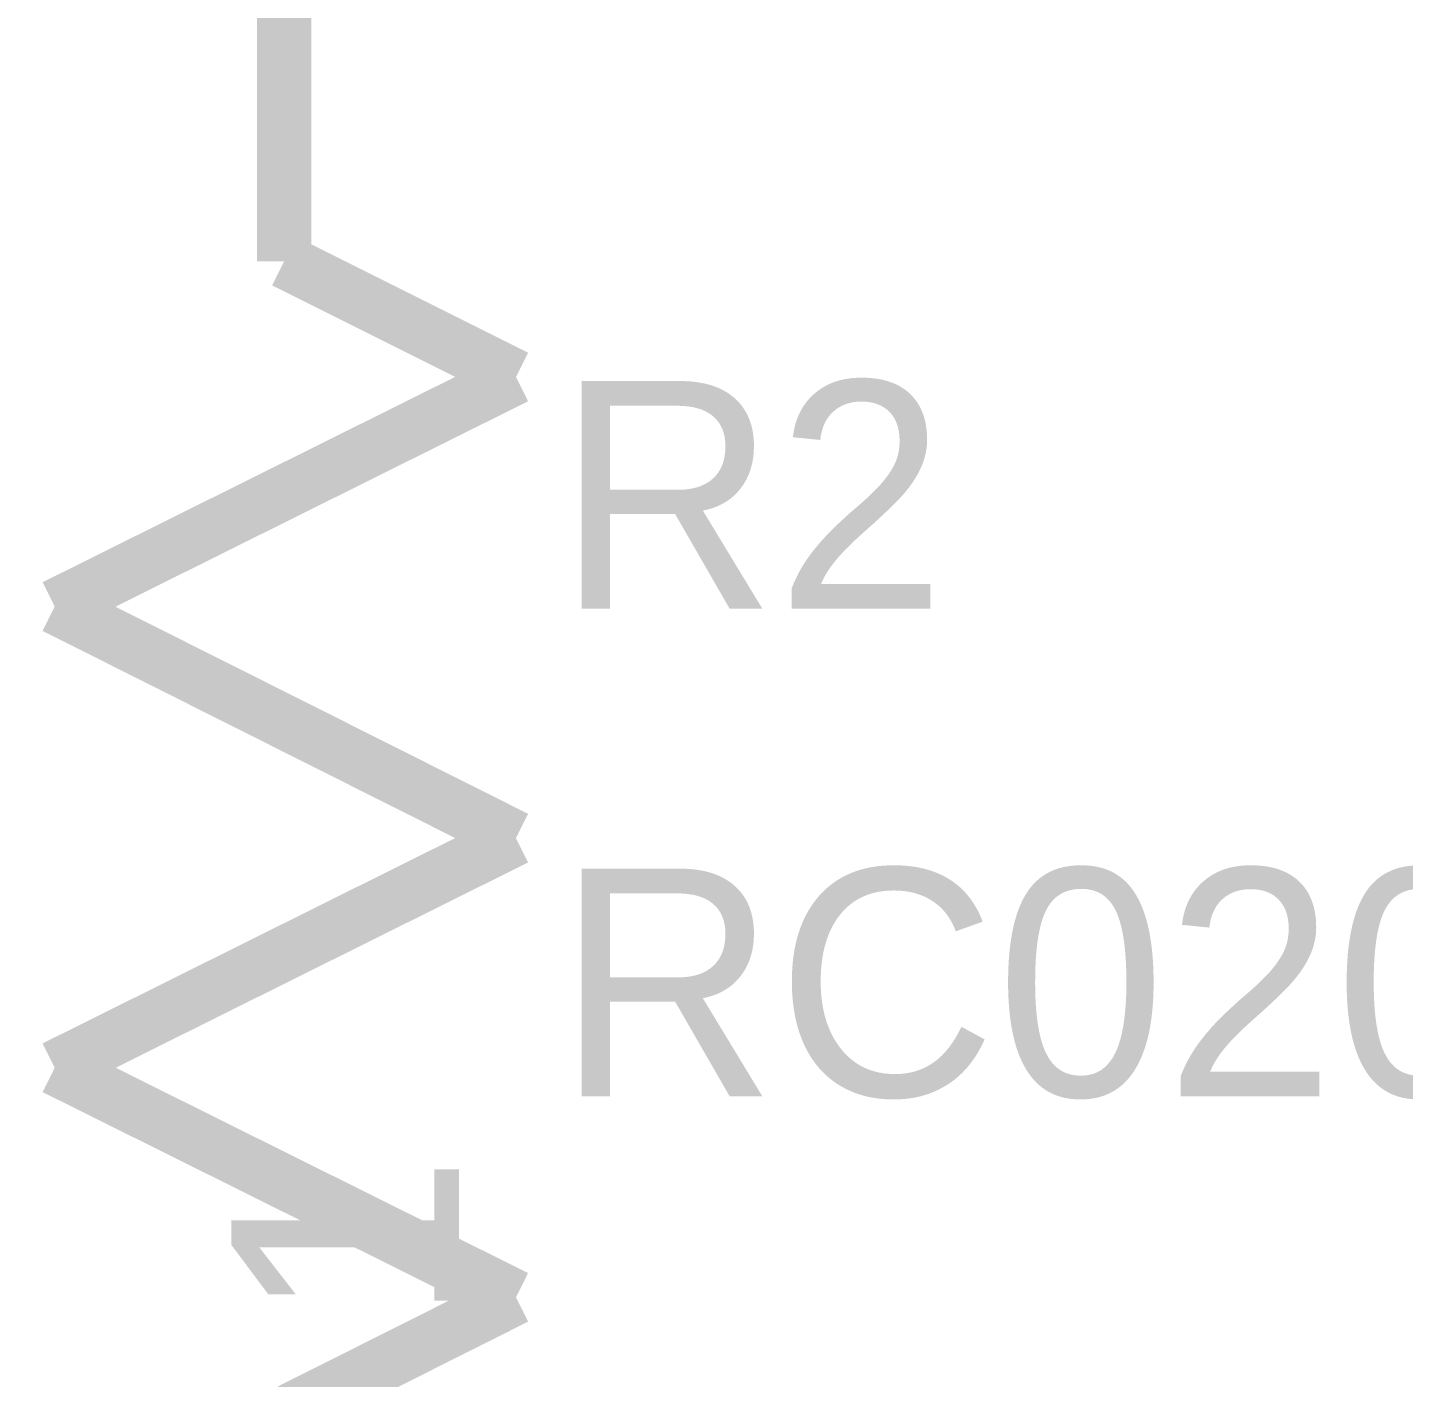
# Model space of a CAD drawing. Header units: inches. Extents: x 0 to 11.5, y 0 to 7.6.
# Drawn here: x 6.6441 to 6.9427, y 4.2576 to 4.5507 of the extents above; entities that cross this region are included whole.
import ezdxf

# ---------------------------------------------------------------- set-up
doc = ezdxf.new("R2010")
doc.units = ezdxf.units.IN
doc.header["$MEASUREMENT"] = 0
doc.layers.add('Sheet', color=255, linetype='Continuous')

msp = doc.modelspace()

# ---------------------------------------------------------------- linework, layer by layer
at = {"layer": 'Sheet'}
for points in [[(6.69981, 4.49993, 0.0118, 0.0118, 0), (6.69981, 4.59961, 0.0118, 0.0118, 0)], [(6.75008, 4.47479, 0.0118, 0.0118, 0), (6.69981, 4.49993, 0.0118, 0.0118, 0)], [(6.64998, 4.42495, 0.0118, 0.0118, 0), (6.75008, 4.47479, 0.0118, 0.0118, 0)], [(6.75008, 4.37468, 0.0118, 0.0118, 0), (6.64998, 4.42495, 0.0118, 0.0118, 0)], [(6.64998, 4.32484, 0.0118, 0.0118, 0), (6.75008, 4.37468, 0.0118, 0.0118, 0)], [(6.75008, 4.275, 0.0118, 0.0118, 0), (6.64998, 4.32484, 0.0118, 0.0118, 0)], [(6.64998, 4.22472, 0.0118, 0.0118, 0), (6.75008, 4.275, 0.0118, 0.0118, 0)]]:
    msp.add_lwpolyline(points, format="xyseb", dxfattribs=at)

# ---------------------------------------------------------------- texts
for s, height, p in [('R2', 0.049396, (6.7589, 4.42451)), ('RC0201FR-0756K2L', 0.0493965, (6.7589, 4.31866))]:
    msp.add_text(s, height=height, dxfattribs=at).set_placement(p)
msp.add_text('1', height=0.0494, rotation=90, dxfattribs=at).set_placement((6.73773, 4.26927))

doc.saveas('drawing.dxf')
